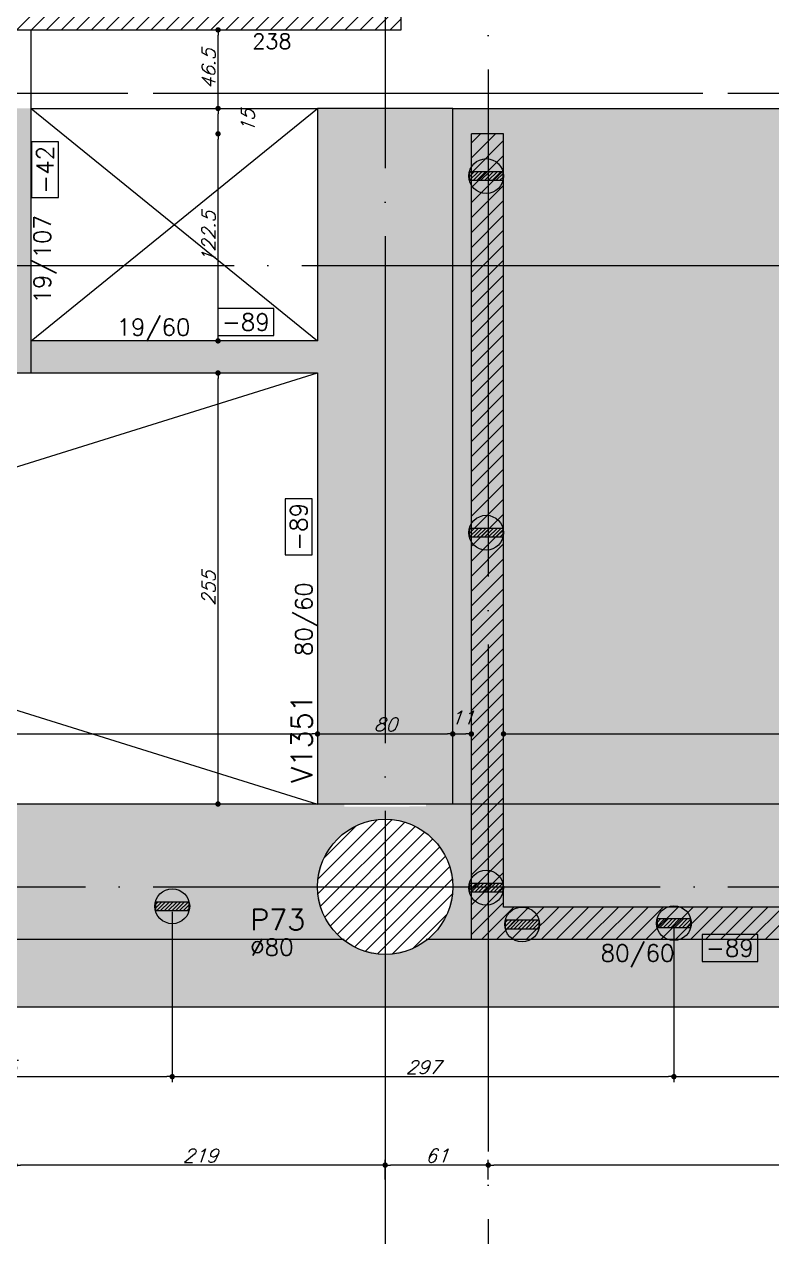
# Model space of a CAD drawing. Extents: x -5051 to 5519, y -2218 to 2282.
# Drawn here: x 1291 to 1733, y -692 to 26 of the extents above; entities that cross this region are included whole.
import ezdxf
from ezdxf.enums import TextEntityAlignment as Align

# ---------------------------------------------------------------- set-up
doc = ezdxf.new("R2010")
doc.units = 0
doc.header["$LTSCALE"] = 50
doc.header["$MEASUREMENT"] = 0
doc.linetypes.add('EIXO', pattern=[6.8, 6, -0.4, 0, -0.4])
doc.layers.get('0').update_dxf_attribs({"linetype": 'CONTINUOUS'})
doc.layers.get('DEFPOINTS').update_dxf_attribs({"linetype": 'CONTINUOUS'})
for name, color, linetype in [('71', 6, 'CONTINUOUS'), ('F-ARM', 6, 'CONTINUOUS'), ('F-COTAS', 106, 'CONTINUOUS'), ('F-COTAS ANCORAGEM', 106, 'CONTINUOUS'), ('F-DESNIVEL-8', 11, 'CONTINUOUS'), ('F-EIXO', 12, 'EIXO'), ('F-LAJES', 3, 'CONTINUOUS'), ('F-PILARES-DIM', 172, 'CONTINUOUS'), ('F-PILARES-HACH', 174, 'CONTINUOUS'), ('F-PILARES-NOME', 170, 'CONTINUOUS'), ('F-PILARES-S', 170, 'CONTINUOUS'), ('F-TEXTO', 6, 'CONTINUOUS'), ('F-VIGAS', 3, 'CONTINUOUS'), ('F-VIGAS-DIM', 2, 'CONTINUOUS'), ('F-VIGAS-NOME', 4, 'CONTINUOUS'), ('F-VÃO', 1, 'CONTINUOUS')]:
    doc.layers.add(name, color=color, linetype=linetype)
doc.layers.add('F-DESNIVEL-5', color=7, linetype='CONTINUOUS', true_color=0xadd6ff)
doc.styles.add('CP-TEXT-INCL', font='simplex.shx', dxfattribs={"oblique": 20})
doc.styles.add('MCP', font='simplex.shx')
doc.styles.add('ROMANS', font='simplex.shx')
doc.dimstyles.new('CP-COTAS-50', dxfattribs={"dimscale": 0.64, "dimtxt": 12.5, "dimasz": 5, "dimexe": 5, "dimexo": 5, "dimgap": 2.5, "dimtad": 1, "dimdec": 1, "dimdsep": 46, "dimtxsty": 'CP-TEXT-INCL', "dimblk1": 'DOT', "dimblk2": 'DOT', "dimsah": 1, "dimcen": 9, "dimclrd": 256, "dimclre": 256, "dimclrt": 256, "dimadec": 0, "dimazin": 0, "dimtfac": 1, "dimtdec": 1, "dimtmove": 2, "dimatfit": 3, "dimldrblk": 'DOT', "dimfxl": 5, "dimtolj": 1, "dimarcsym": 0})

# ---------------------------------------------------------------- blocks, each defined once
blk = doc.blocks.new('*U5')
at = {"layer": 'F-EIXO'}
blk.add_line((0, 0), (0, -2506.87), dxfattribs=at)
at = {"layer": 'F-TEXTO', "style": 'ROMANS'}
blk.add_attdef('EIXO', text='', height=17.5, rotation=360, dxfattribs=at).set_placement((0, 28.21), align=Align.MIDDLE_CENTER)
blk = doc.blocks.new('*U4')
at = {"layer": 'F-EIXO'}
blk.add_line((0, 0), (7285, 0), dxfattribs=at)
at = {"layer": 'F-TEXTO', "style": 'ROMANS'}
blk.add_attdef('EIXO', text='', height=17.5, dxfattribs=at).set_placement((-28.2072, 0), align=Align.MIDDLE_CENTER)
blk = doc.blocks.new('*U3')
at = {"layer": 'F-EIXO'}
blk.add_line((0, 0), (7197, 0), dxfattribs=at)
at = {"layer": 'F-TEXTO', "style": 'ROMANS'}
blk.add_attdef('EIXO', text='', height=17.5, dxfattribs=at).set_placement((-28.2072, 0), align=Align.MIDDLE_CENTER)
blk = doc.blocks.new('*U216')
at = {"layer": 'F-EIXO'}
blk.add_line((0, 0), (0, -2395.78), dxfattribs=at)
at = {"layer": 'F-TEXTO', "style": 'ROMANS'}
blk.add_attdef('EIXO', text='', height=17.5, rotation=360, dxfattribs=at).set_placement((0, 28.21), align=Align.MIDDLE_CENTER)
blk = doc.blocks.new('*U12')
at = {"layer": 'F-VIGAS-DIM', "color": 1}
blk.add_lwpolyline([(0, 0), (33, 0), (33, 16), (0, 16)], close=True, dxfattribs=at)
at = {"layer": 'F-VIGAS-DIM', "style": 'MCP'}
blk.add_attdef('DIM', text='', height=10, dxfattribs=at).set_placement((16.5, 8), align=Align.MIDDLE_CENTER)
blk = doc.blocks.new('_DOT')
at = {"color": 0, "linetype": 'ByBlock'}
blk.add_line((-0.5, 0), (-1, 0), dxfattribs=at)
at = {"color": 0, "linetype": 'ByBlock', "const_width": 0.5}
blk.add_lwpolyline([(-0.25, 0, 1), (0.25, 0, 1)], format="xyb", close=True, dxfattribs=at)
blk = doc.blocks.new('*D42')
at = {"layer": 'DEFPOINTS', "color": 0, "linetype": 'Continuous', "transparency": 16777216}
for p in [(1405.59, -180.5), (1405.59, -180.5), (1405.59, -435.5)]:
    blk.add_point(p, dxfattribs=at)
at = {"layer": 'F-COTAS', "linetype": 'Continuous', "lineweight": -2, "transparency": 16777216}
blk.add_line((1405.59, -432.3), (1405.59, -183.7), dxfattribs=at)
at = {"layer": 'F-COTAS', "linetype": 'Continuous', "lineweight": -2, "transparency": 16777216, "xscale": 3.2, "yscale": 3.2, "zscale": 3.2}
for p, rotation in [((1405.59, -180.5), 90), ((1405.59, -435.5), 270)]:
    blk.add_blockref('_DOT', p, dxfattribs=dict(at, rotation=rotation))
at = {"layer": 'F-COTAS', "linetype": 'Continuous', "transparency": 16777216, "insert": (1399.99, -308), "char_height": 8, "attachment_point": 5, "rotation": 90, "style": 'CP-TEXT-INCL'}
blk.add_mtext('\\A1;255', dxfattribs=at)
blk = doc.blocks.new('*D43')
at = {"layer": 'DEFPOINTS', "color": 0, "linetype": 'Continuous', "transparency": 16777216}
for p in [(1405.59, -39), (1405.59, -39), (1405.59, -161.5)]:
    blk.add_point(p, dxfattribs=at)
at = {"layer": 'F-COTAS', "linetype": 'Continuous', "lineweight": -2, "transparency": 16777216}
blk.add_line((1405.59, -158.3), (1405.59, -42.2), dxfattribs=at)
at = {"layer": 'F-COTAS', "linetype": 'Continuous', "lineweight": -2, "transparency": 16777216, "xscale": 3.2, "yscale": 3.2, "zscale": 3.2}
for p, rotation in [((1405.59, -39), 90), ((1405.59, -161.5), 270)]:
    blk.add_blockref('_DOT', p, dxfattribs=dict(at, rotation=rotation))
at = {"layer": 'F-COTAS', "linetype": 'Continuous', "transparency": 16777216, "insert": (1399.99, -100.25), "char_height": 8, "attachment_point": 5, "rotation": 90, "style": 'CP-TEXT-INCL'}
blk.add_mtext('\\A1;122.5', dxfattribs=at)
blk = doc.blocks.new('*D44')
at = {"layer": 'DEFPOINTS', "color": 0, "linetype": 'Continuous', "transparency": 16777216}
for p in [(1405.59, -24), (1405.59, -24), (1405.59, -39)]:
    blk.add_point(p, dxfattribs=at)
at = {"layer": 'F-COTAS', "linetype": 'Continuous', "lineweight": -2, "transparency": 16777216}
blk.add_line((1405.59, -35.8), (1405.59, -27.2), dxfattribs=at)
at = {"layer": 'F-COTAS', "linetype": 'Continuous', "lineweight": -2, "transparency": 16777216, "xscale": 3.2, "yscale": 3.2, "zscale": 3.2}
for p, rotation in [((1405.59, -24), 90), ((1405.59, -39), 270)]:
    blk.add_blockref('_DOT', p, dxfattribs=dict(at, rotation=rotation))
at = {"layer": 'F-COTAS', "linetype": 'Continuous', "transparency": 16777216, "insert": (1423.19, -31.5), "char_height": 8, "attachment_point": 5, "rotation": 90, "style": 'CP-TEXT-INCL'}
blk.add_mtext('\\A1;15', dxfattribs=at)
blk = doc.blocks.new('*D45')
at = {"layer": 'DEFPOINTS', "color": 0, "linetype": 'Continuous', "transparency": 16777216}
for p in [(1405.59, 22.5), (1405.59, 22.5), (1405.59, -24)]:
    blk.add_point(p, dxfattribs=at)
at = {"layer": 'F-COTAS', "linetype": 'Continuous', "lineweight": -2, "transparency": 16777216}
blk.add_line((1405.59, -20.8), (1405.59, 19.3), dxfattribs=at)
at = {"layer": 'F-COTAS', "linetype": 'Continuous', "lineweight": -2, "transparency": 16777216, "xscale": 3.2, "yscale": 3.2, "zscale": 3.2}
for p, rotation in [((1405.59, 22.5), 90), ((1405.59, -24), 270)]:
    blk.add_blockref('_DOT', p, dxfattribs=dict(at, rotation=rotation))
at = {"layer": 'F-COTAS', "linetype": 'Continuous', "transparency": 16777216, "insert": (1399.99, -0.75), "char_height": 8, "attachment_point": 5, "rotation": 90, "style": 'CP-TEXT-INCL'}
blk.add_mtext('\\A1;46.5', dxfattribs=at)
blk = doc.blocks.new('*D120')
at = {"layer": 'DEFPOINTS', "color": 0, "linetype": 'Continuous', "transparency": 16777216}
for p in [(645.5, -394.06), (1464.47, -394.06), (1464.47, -394.06)]:
    blk.add_point(p, dxfattribs=at)
at = {"layer": 'F-COTAS', "linetype": 'Continuous', "lineweight": -2, "transparency": 16777216}
blk.add_line((648.7, -394.06), (1461.27, -394.06), dxfattribs=at)
at = {"layer": 'F-COTAS', "linetype": 'Continuous', "lineweight": -2, "transparency": 16777216, "xscale": 3.2, "yscale": 3.2, "zscale": 3.2, "rotation": 180}
blk.add_blockref('_DOT', (645.5, -394.06), dxfattribs=at)
at = {"layer": 'F-COTAS', "linetype": 'Continuous', "lineweight": -2, "transparency": 16777216, "xscale": 3.2, "yscale": 3.2, "zscale": 3.2}
blk.add_blockref('_DOT', (1464.47, -394.06), dxfattribs=at)
at = {"layer": 'F-COTAS', "linetype": 'Continuous', "transparency": 16777216, "insert": (1054.98, -388.46), "char_height": 8, "attachment_point": 5, "style": 'CP-TEXT-INCL'}
blk.add_mtext('\\A1;819', dxfattribs=at)
blk = doc.blocks.new('*D121')
at = {"layer": 'DEFPOINTS', "color": 0, "linetype": 'Continuous', "transparency": 16777216}
for p in [(1464.47, -394.06), (1544.47, -394.06), (1544.47, -394.06)]:
    blk.add_point(p, dxfattribs=at)
at = {"layer": 'F-COTAS', "linetype": 'Continuous', "lineweight": -2, "transparency": 16777216}
blk.add_line((1467.67, -394.06), (1541.27, -394.06), dxfattribs=at)
at = {"layer": 'F-COTAS', "linetype": 'Continuous', "lineweight": -2, "transparency": 16777216, "xscale": 3.2, "yscale": 3.2, "zscale": 3.2, "rotation": 180}
blk.add_blockref('_DOT', (1464.47, -394.06), dxfattribs=at)
at = {"layer": 'F-COTAS', "linetype": 'Continuous', "lineweight": -2, "transparency": 16777216, "xscale": 3.2, "yscale": 3.2, "zscale": 3.2}
blk.add_blockref('_DOT', (1544.47, -394.06), dxfattribs=at)
at = {"layer": 'F-COTAS', "linetype": 'Continuous', "transparency": 16777216, "insert": (1504.47, -388.46), "char_height": 8, "attachment_point": 5, "style": 'CP-TEXT-INCL'}
blk.add_mtext('\\A1;80', dxfattribs=at)
blk = doc.blocks.new('*D122')
at = {"layer": 'DEFPOINTS', "color": 0, "linetype": 'Continuous', "transparency": 16777216}
for p in [(1544.47, -394.06), (1555.5, -394.06), (1555.5, -394.06)]:
    blk.add_point(p, dxfattribs=at)
at = {"layer": 'F-COTAS', "linetype": 'Continuous', "lineweight": -2, "transparency": 16777216}
blk.add_line((1547.67, -394.06), (1552.3, -394.06), dxfattribs=at)
at = {"layer": 'F-COTAS', "linetype": 'Continuous', "lineweight": -2, "transparency": 16777216, "xscale": 3.2, "yscale": 3.2, "zscale": 3.2, "rotation": 180}
blk.add_blockref('_DOT', (1544.47, -394.06), dxfattribs=at)
at = {"layer": 'F-COTAS', "linetype": 'Continuous', "lineweight": -2, "transparency": 16777216, "xscale": 3.2, "yscale": 3.2, "zscale": 3.2}
blk.add_blockref('_DOT', (1555.5, -394.06), dxfattribs=at)
at = {"layer": 'F-COTAS', "linetype": 'Continuous', "transparency": 16777216, "insert": (1549.98, -384.46), "char_height": 8, "attachment_point": 5, "style": 'CP-TEXT-INCL'}
blk.add_mtext('\\A1;11', dxfattribs=at)
blk = doc.blocks.new('*D123')
at = {"layer": 'DEFPOINTS', "color": 0, "linetype": 'Continuous', "transparency": 16777216}
for p in [(1574.5, -394.06), (2156, -394.06), (2156, -394.06)]:
    blk.add_point(p, dxfattribs=at)
at = {"layer": 'F-COTAS', "linetype": 'Continuous', "lineweight": -2, "transparency": 16777216}
blk.add_line((1577.7, -394.06), (2152.8, -394.06), dxfattribs=at)
at = {"layer": 'F-COTAS', "linetype": 'Continuous', "lineweight": -2, "transparency": 16777216, "xscale": 3.2, "yscale": 3.2, "zscale": 3.2, "rotation": 180}
blk.add_blockref('_DOT', (1574.5, -394.06), dxfattribs=at)
at = {"layer": 'F-COTAS', "linetype": 'Continuous', "lineweight": -2, "transparency": 16777216, "xscale": 3.2, "yscale": 3.2, "zscale": 3.2}
blk.add_blockref('_DOT', (2156, -394.06), dxfattribs=at)
at = {"layer": 'F-COTAS', "linetype": 'Continuous', "transparency": 16777216, "insert": (1865.25, -388.46), "char_height": 8, "attachment_point": 5, "style": 'CP-TEXT-INCL'}
blk.add_mtext('\\A1;581.5', dxfattribs=at)
blk = doc.blocks.new('PONTO ANCORAGEM_EST')
at = {"layer": 'F-ARM'}
h = blk.add_hatch(dxfattribs=at)
h.set_pattern_fill('ANSI31', color=2, scale=0.5)
h.set_pattern_definition([(45, (0, 0), (-1.122532, 1.122532), [])])
h.paths.add_polyline_path([(-1159.55, 5937.09), (-1179.55, 5937.09), (-1179.55, 5932.09), (-1159.55, 5932.09)])
at = {"layer": 'F-ARM', "color": 3, "elevation": 0}
blk.add_lwpolyline([(-1179.55, 5932.09), (-1159.55, 5932.09), (-1159.55, 5937.09), (-1179.55, 5937.09)], close=True, dxfattribs=at)
at = {"layer": 'F-ARM', "color": 3}
blk.add_circle((-1169.55, 5934.59, 0), 10.31, dxfattribs=at)
blk = doc.blocks.new('*D425')
at = {"layer": 'DEFPOINTS', "color": 0, "linetype": 'Continuous', "transparency": 16777216}
for p in [(-3549.5, -555.5), (3262.5, -555.5), (3262.5, -715.86)]:
    blk.add_point(p, dxfattribs=at)
at = {"layer": 'F-COTAS', "linetype": 'Continuous', "lineweight": -2, "transparency": 16777216}
for p, q in [((-3549.5, -558.7), (-3549.5, -719.06)), ((3262.5, -558.7), (3262.5, -719.06)), ((-3546.3, -715.86), (3259.3, -715.86))]:
    blk.add_line(p, q, dxfattribs=at)
at = {"layer": 'F-COTAS', "linetype": 'Continuous', "lineweight": -2, "transparency": 16777216, "xscale": 3.2, "yscale": 3.2, "zscale": 3.2, "rotation": 180}
blk.add_blockref('_DOT', (-3549.5, -715.86), dxfattribs=at)
at = {"layer": 'F-COTAS', "linetype": 'Continuous', "lineweight": -2, "transparency": 16777216, "xscale": 3.2, "yscale": 3.2, "zscale": 3.2}
blk.add_blockref('_DOT', (3262.5, -715.86), dxfattribs=at)
at = {"layer": 'F-COTAS', "linetype": 'Continuous', "transparency": 16777216, "insert": (-143.5, -710.26), "char_height": 8, "attachment_point": 5, "style": 'CP-TEXT-INCL'}
blk.add_mtext('\\A1;6812', dxfattribs=at)
blk = doc.blocks.new('*D431')
at = {"layer": 'DEFPOINTS', "color": 0, "linetype": 'Continuous', "transparency": 16777216}
for p in [(1565.5, -649.15), (1565.5, -660.8), (2057.5, -660.8)]:
    blk.add_point(p, dxfattribs=at)
at = {"layer": 'F-COTAS', "linetype": 'Continuous', "lineweight": -2, "transparency": 16777216}
for p, q in [((1565.5, -657.6), (1565.5, -645.95)), ((2054.3, -649.15), (1568.7, -649.15)), ((2057.5, -657.6), (2057.5, -645.95))]:
    blk.add_line(p, q, dxfattribs=at)
at = {"layer": 'F-COTAS', "linetype": 'Continuous', "lineweight": -2, "transparency": 16777216, "xscale": 3.2, "yscale": 3.2, "zscale": 3.2, "rotation": 180}
blk.add_blockref('_DOT', (1565.5, -649.15), dxfattribs=at)
at = {"layer": 'F-COTAS', "linetype": 'Continuous', "lineweight": -2, "transparency": 16777216, "xscale": 3.2, "yscale": 3.2, "zscale": 3.2}
blk.add_blockref('_DOT', (2057.5, -649.15), dxfattribs=at)
at = {"layer": 'F-COTAS', "linetype": 'Continuous', "transparency": 16777216, "insert": (1811.5, -643.55), "char_height": 8, "attachment_point": 5, "style": 'CP-TEXT-INCL'}
blk.add_mtext('\\A1;492', dxfattribs=at)
blk = doc.blocks.new('*D432')
at = {"layer": 'DEFPOINTS', "color": 0, "linetype": 'Continuous', "transparency": 16777216}
for p in [(1504.5, -649.15), (1504.5, -660.8), (1565.5, -660.8)]:
    blk.add_point(p, dxfattribs=at)
at = {"layer": 'F-COTAS', "linetype": 'Continuous', "lineweight": -2, "transparency": 16777216}
for p, q in [((1504.5, -657.6), (1504.5, -645.95)), ((1562.3, -649.15), (1507.7, -649.15)), ((1565.5, -657.6), (1565.5, -645.95))]:
    blk.add_line(p, q, dxfattribs=at)
at = {"layer": 'F-COTAS', "linetype": 'Continuous', "lineweight": -2, "transparency": 16777216, "xscale": 3.2, "yscale": 3.2, "zscale": 3.2, "rotation": 180}
blk.add_blockref('_DOT', (1504.5, -649.15), dxfattribs=at)
at = {"layer": 'F-COTAS', "linetype": 'Continuous', "lineweight": -2, "transparency": 16777216, "xscale": 3.2, "yscale": 3.2, "zscale": 3.2}
blk.add_blockref('_DOT', (1565.5, -649.15), dxfattribs=at)
at = {"layer": 'F-COTAS', "linetype": 'Continuous', "transparency": 16777216, "insert": (1535, -643.55), "char_height": 8, "attachment_point": 5, "style": 'CP-TEXT-INCL'}
blk.add_mtext('\\A1;61', dxfattribs=at)
blk = doc.blocks.new('*D433')
at = {"layer": 'DEFPOINTS', "color": 0, "linetype": 'Continuous', "transparency": 16777216}
for p in [(1285.5, -649.15), (1285.5, -660.8), (1504.5, -660.8)]:
    blk.add_point(p, dxfattribs=at)
at = {"layer": 'F-COTAS', "linetype": 'Continuous', "lineweight": -2, "transparency": 16777216}
for p, q in [((1285.5, -657.6), (1285.5, -645.95)), ((1501.3, -649.15), (1288.7, -649.15)), ((1504.5, -657.6), (1504.5, -645.95))]:
    blk.add_line(p, q, dxfattribs=at)
at = {"layer": 'F-COTAS', "linetype": 'Continuous', "lineweight": -2, "transparency": 16777216, "xscale": 3.2, "yscale": 3.2, "zscale": 3.2, "rotation": 180}
blk.add_blockref('_DOT', (1285.5, -649.15), dxfattribs=at)
at = {"layer": 'F-COTAS', "linetype": 'Continuous', "lineweight": -2, "transparency": 16777216, "xscale": 3.2, "yscale": 3.2, "zscale": 3.2}
blk.add_blockref('_DOT', (1504.5, -649.15), dxfattribs=at)
at = {"layer": 'F-COTAS', "linetype": 'Continuous', "transparency": 16777216, "insert": (1395, -643.55), "char_height": 8, "attachment_point": 5, "style": 'CP-TEXT-INCL'}
blk.add_mtext('\\A1;219', dxfattribs=at)
blk = doc.blocks.new('*D489')
at = {"layer": 'DEFPOINTS', "color": 0, "linetype": 'Continuous', "transparency": 16777216}
for p in [(1173.5, -496), (1378.5, -496), (1378.5, -596.81)]:
    blk.add_point(p, dxfattribs=at)
at = {"layer": 'F-COTAS ANCORAGEM', "linetype": 'Continuous', "lineweight": -2, "transparency": 16777216}
for p, q in [((1173.5, -499.2), (1173.5, -600.01)), ((1378.5, -499.2), (1378.5, -600.01)), ((1176.7, -596.81), (1375.3, -596.81))]:
    blk.add_line(p, q, dxfattribs=at)
at = {"layer": 'F-COTAS ANCORAGEM', "linetype": 'Continuous', "lineweight": -2, "transparency": 16777216, "xscale": 3.2, "yscale": 3.2, "zscale": 3.2, "rotation": 180}
blk.add_blockref('_DOT', (1173.5, -596.81), dxfattribs=at)
at = {"layer": 'F-COTAS ANCORAGEM', "linetype": 'Continuous', "lineweight": -2, "transparency": 16777216, "xscale": 3.2, "yscale": 3.2, "zscale": 3.2}
blk.add_blockref('_DOT', (1378.5, -596.81), dxfattribs=at)
at = {"layer": 'F-COTAS ANCORAGEM', "linetype": 'Continuous', "transparency": 16777216, "insert": (1276, -591.21), "char_height": 8, "attachment_point": 5, "style": 'CP-TEXT-INCL'}
blk.add_mtext('\\A1;205', dxfattribs=at)
blk = doc.blocks.new('*D490')
at = {"layer": 'DEFPOINTS', "color": 0, "linetype": 'Continuous', "transparency": 16777216}
for p in [(1378.5, -496), (1675.33, -506), (1675.33, -596.81)]:
    blk.add_point(p, dxfattribs=at)
at = {"layer": 'F-COTAS ANCORAGEM', "linetype": 'Continuous', "lineweight": -2, "transparency": 16777216}
for p, q in [((1378.5, -499.2), (1378.5, -600.01)), ((1675.33, -509.2), (1675.33, -600.01)), ((1381.7, -596.81), (1672.13, -596.81))]:
    blk.add_line(p, q, dxfattribs=at)
at = {"layer": 'F-COTAS ANCORAGEM', "linetype": 'Continuous', "lineweight": -2, "transparency": 16777216, "xscale": 3.2, "yscale": 3.2, "zscale": 3.2, "rotation": 180}
blk.add_blockref('_DOT', (1378.5, -596.81), dxfattribs=at)
at = {"layer": 'F-COTAS ANCORAGEM', "linetype": 'Continuous', "lineweight": -2, "transparency": 16777216, "xscale": 3.2, "yscale": 3.2, "zscale": 3.2}
blk.add_blockref('_DOT', (1675.33, -596.81), dxfattribs=at)
at = {"layer": 'F-COTAS ANCORAGEM', "linetype": 'Continuous', "transparency": 16777216, "insert": (1526.92, -591.21), "char_height": 8, "attachment_point": 5, "style": 'CP-TEXT-INCL'}
blk.add_mtext('\\A1;297', dxfattribs=at)
blk = doc.blocks.new('*D491')
at = {"layer": 'DEFPOINTS', "color": 0, "linetype": 'Continuous', "transparency": 16777216}
for p in [(1675.33, -506), (1883.33, -506), (1883.33, -596.81)]:
    blk.add_point(p, dxfattribs=at)
at = {"layer": 'F-COTAS ANCORAGEM', "linetype": 'Continuous', "lineweight": -2, "transparency": 16777216}
for p, q in [((1675.33, -509.2), (1675.33, -600.01)), ((1883.33, -509.2), (1883.33, -600.01)), ((1678.53, -596.81), (1880.13, -596.81))]:
    blk.add_line(p, q, dxfattribs=at)
at = {"layer": 'F-COTAS ANCORAGEM', "linetype": 'Continuous', "lineweight": -2, "transparency": 16777216, "xscale": 3.2, "yscale": 3.2, "zscale": 3.2, "rotation": 180}
blk.add_blockref('_DOT', (1675.33, -596.81), dxfattribs=at)
at = {"layer": 'F-COTAS ANCORAGEM', "linetype": 'Continuous', "lineweight": -2, "transparency": 16777216, "xscale": 3.2, "yscale": 3.2, "zscale": 3.2}
blk.add_blockref('_DOT', (1883.33, -596.81), dxfattribs=at)
at = {"layer": 'F-COTAS ANCORAGEM', "linetype": 'Continuous', "transparency": 16777216, "insert": (1779.33, -591.21), "char_height": 8, "attachment_point": 5, "style": 'CP-TEXT-INCL'}
blk.add_mtext('\\A1;208', dxfattribs=at)

msp = doc.modelspace()

# ---------------------------------------------------------------- hatches: boundary and pattern name
at = {"layer": '71', "linetype": 'Continuous'}
h = msp.add_hatch(dxfattribs=at)
h.set_pattern_fill('ANSI31', color=1, scale=50)
h.paths.add_polyline_path([(2175, -256.5), (3259.3, -256.5), (3259.3, -39), (3240.3, -39), (3240.3, -237.5), (2156, -237.5), (2156, -496.5), (1574.5, -496.5), (1574.5, -39), (1555.5, -39), (1555.5, -515.5), (2175, -515.5)])
at = {"layer": 'F-DESNIVEL-8', "linetype": 'Continuous'}
h = msp.add_hatch(color=256, dxfattribs=at)
h.dxf.hatch_style = 1
edge = h.paths.add_edge_path()
edge.add_arc((601.834, -482.474), 43.44, 297.909042, 436.24471)
edge.add_line((612.163, -440.279), (3234.5, -430.721))
edge.add_line((3234.5, -430.721), (3234.5, -512.73))
edge.add_line((3234.5, -512.73), (2263.338, -512.73))
edge.add_arc((2235, -484.5), 40, 315.109537, 584.890463)
edge.add_line((2206.662, -512.73), (1532.838, -512.73))
edge.add_arc((1504.5, -484.5), 40, 315.109537, 584.890463)
edge.add_line((1476.162, -512.73), (622.167, -520.862))
edge = h.paths.add_edge_path()
edge.add_arc((605.5, -484.5), 40, 100.00695, 246.465637)
edge.add_line((589.528, -521.173), (385.558, -523.115))
edge.add_line((385.558, -523.115), (385.558, -445.885))
edge.add_line((385.558, -445.885), (598.549, -445.109))
at = {"layer": 'F-PILARES-HACH', "linetype": 'Continuous'}
h = msp.add_hatch(dxfattribs=at)
h.set_pattern_fill('ANSI31', color=256, scale=50, style=0)
h.paths.add_polyline_path([(1276, 22.5), (1514, 22.5), (1514, 46.5), (1295, 46.5), (1295, 493.5), (1276, 493.5)], flags=16)
h = msp.add_hatch(dxfattribs=at)
h.set_pattern_fill('ANSI31', color=256, scale=50, style=0)
edge = h.paths.add_edge_path()
edge.add_arc((2235, -484.5), 40, 0, 360)
edge = h.paths.add_edge_path()
edge.add_arc((1504.5, -484.5), 40, 0, 360)
edge = h.paths.add_edge_path()
edge.add_arc((605.5, -484.5), 40, 0, 360)
edge = h.paths.add_edge_path()
edge.add_arc((-209.5, -484.5), 40, 0, 360)
edge = h.paths.add_edge_path()
edge.add_arc((-1259.5, -484.5), 40, 0, 360)

# ---------------------------------------------------------------- linework, layer by layer
at = {"layer": '71', "color": 2, "linetype": 'Continuous'}
for p, q in [((1574.5, -39), (1555.5, -39)), ((1555.5, -515.5), (1555.5, -39)), ((1574.5, -496.5), (1574.5, -39)), ((2156, -496.5), (1574.5, -496.5)), ((1555.5, -515.5), (2175, -515.5))]:
    msp.add_line(p, q, dxfattribs=at)
at = {"layer": 'F-DESNIVEL-5', "linetype": 'Continuous'}
for points in [[(1295, -180.5), (1295, -24), (1276, -24)], [(1295, -180.5), (1276, -24), (1276, -180.5)], [(1295, -180.5), (1276, -180.5), (1295, -180.5)]]:
    msp.add_solid(points, dxfattribs=at)
at = {"layer": 'F-DESNIVEL-8', "linetype": 'Continuous'}
for points in [[(1544.47, -171), (1544.47, -24), (1464.47, -24)], [(1544.47, -171), (1464.47, -24), (1464.47, -171)], [(2134.5, -24), (1544.47, -24), (1544.47, -171)], [(2134.5, -24), (1544.47, -171), (2134.5, -24)], [(2134.5, -24), (1544.47, -171), (1544.47, -435.5)], [(2134.5, -24), (1544.47, -435.5), (2134.5, -24)], [(2134.5, -24), (1544.47, -435.5), (2194.97, -435.5)], [(1295, -180.5), (1464.47, -180.5), (1464.47, -161.5)], [(1295, -180.5), (1464.47, -161.5), (1295, -161.5)], [(1544.47, -435.5), (1544.47, -171), (1464.47, -171)], [(1544.47, -435.5), (1464.47, -171), (1464.47, -435.5)], [(1544.47, -171), (1464.47, -171), (1544.47, -171)], [(1480.28, -435.5), (629.72, -435.5), (633.856, -456.144)], [(1480.28, -435.5), (633.856, -456.144), (642.549, -469.154)], [(1480.28, -435.5), (642.549, -469.154), (645.602, -484.5)], [(1480.28, -435.5), (645.602, -484.5), (1467.451, -469.154)], [(1544.47, -435.5), (1464.47, -435.5), (1544.47, -435.5)], [(1480.28, -435.5), (1467.451, -469.154), (1476.144, -456.144)], [(1480.28, -435.5), (1476.144, -456.144), (1480.28, -453.38)], [(2210.78, -435.5), (1528.72, -435.5), (1528.72, -453.38)], [(2210.78, -435.5), (1528.72, -453.38), (1532.856, -456.144)], [(2210.78, -435.5), (1532.856, -456.144), (1541.549, -469.154)], [(2210.78, -435.5), (1541.549, -469.154), (1544.602, -484.5)], [(2210.78, -435.5), (1544.602, -484.5), (2197.951, -469.154)], [(645.602, -484.5), (1464.398, -484.5), (1467.451, -469.154)], [(1544.602, -484.5), (2194.898, -484.5), (2197.951, -469.154)], [(645.602, -484.5), (642.549, -499.846), (1480.1, -515.5)], [(645.602, -484.5), (1480.1, -515.5), (1476.144, -512.856)], [(645.602, -484.5), (1476.144, -512.856), (1467.451, -499.846)], [(645.602, -484.5), (1467.451, -499.846), (1464.398, -484.5)], [(1544.602, -484.5), (1541.549, -499.846), (2210.6, -515.5)], [(1544.602, -484.5), (2210.6, -515.5), (2206.644, -512.856)], [(1544.602, -484.5), (2206.644, -512.856), (2197.951, -499.846)], [(1544.602, -484.5), (2197.951, -499.846), (2194.898, -484.5)], [(633.856, -512.856), (1480.1, -515.5), (642.549, -499.846)], [(1532.856, -512.856), (2210.6, -515.5), (1541.549, -499.846)], [(1504.5, -555.5), (629.72, -515.5), (620.807, -521.455)], [(1504.5, -555.5), (1480.28, -515.5), (629.72, -515.5)], [(1504.5, -555.5), (629.72, -515.5), (1504.5, -555.5)], [(633.856, -512.856), (629.9, -515.5), (1480.1, -515.5)], [(1504.5, -555.5), (1489.193, -521.455), (1480.28, -515.5)], [(1504.5, -555.5), (1480.28, -515.5), (1504.5, -555.5)], [(2236, -555.5), (1528.72, -515.5), (1519.807, -521.455)], [(2236, -555.5), (2210.78, -515.5), (1528.72, -515.5)], [(2236, -555.5), (1528.72, -515.5), (2236, -555.5)], [(1532.856, -512.856), (1528.9, -515.5), (2210.6, -515.5)], [(1504.5, -555.5), (620.807, -521.455), (605.5, -555.5)], [(1504.5, -555.5), (620.807, -521.455), (1504.5, -555.5)], [(1504.5, -555.5), (1504.5, -524.5), (1489.193, -521.455)], [(1504.5, -555.5), (1489.193, -521.455), (1504.5, -555.5)], [(2236, -555.5), (1519.807, -521.455), (1504.5, -524.5)], [(2236, -555.5), (1519.807, -521.455), (2236, -555.5)], [(2236, -555.5), (1504.5, -524.5), (2236, -555.5)], [(2236, -555.5), (1504.5, -524.5), (1504.5, -555.5)], [(1504.5, -555.5), (605.5, -555.5), (1504.5, -555.5)], [(2236, -555.5), (1504.5, -555.5), (2236, -555.5)]]:
    msp.add_solid(points, dxfattribs=at)
at = {"layer": 'F-EIXO'}
msp.add_line((-3709.089, -15), (3550.572, -15), dxfattribs=at)
at = {"layer": 'F-LAJES', "linetype": 'Continuous'}
for p, q in [((1504.5, -524.5), (1504.5, -555.5)), ((-3549.5, -555.5), (3259.5, -555.5))]:
    msp.add_line(p, q, dxfattribs=at)
at = {"layer": 'F-PILARES-S', "linetype": 'Continuous'}
msp.add_lwpolyline([(1276, 22.5), (1514, 22.5), (1514, 46.5), (1295, 46.5), (1295, 493.5), (1276, 493.5), (1276, 22.5)], dxfattribs=at)
msp.add_circle((1504.5, -484.5), 40, dxfattribs=at)
at = {"layer": 'F-VIGAS'}
for points in [[(1295, -24), (1295, 22.5)], [(1295, -24), (1295, 22.5)], [(1295, -24), (1464.47, -24)], [(1295, -180.5), (1295, -24)], [(1544.47, -24), (1464.47, -24)], [(1464.47, -24), (1464.47, -161.5)], [(1544.47, -24), (2134.5, -24)], [(1544.47, -171), (1544.47, -24)], [(1464.47, -161.5), (1295, -161.5)], [(1544.47, -435.5), (1544.47, -171)], [(1285.5, -180.5), (1464.47, -180.5)], [(1464.47, -180.5), (1464.47, -435.5)], [(1464.47, -435.5), (645.5, -435.5)], [(1544.47, -435.5), (1464.47, -435.5)], [(2194.97, -435.5), (1544.47, -435.5)], [(629.72, -515.5), (1480.28, -515.5)], [(1528.72, -515.5), (2210.78, -515.5)]]:
    msp.add_lwpolyline(points, dxfattribs=at)
at = {"layer": 'F-VÃO'}
for p, q in [((1295, -161.5), (1464.47, -24)), ((1295, -24), (1464.47, -161.5)), ((645.5, -435.5), (1464.47, -180.5)), ((645.5, -180.5), (1464.47, -435.5))]:
    msp.add_line(p, q, dxfattribs=at)

# ---------------------------------------------------------------- block references
at = {"layer": 'F-ARM'}
for p in [(2733.803, -5998.595, 0), (2733.803, -6209.595, 0), (2733.803, -6419.595, 0), (2548.053, -6430.595, 0), (2755.053, -6441.345, 0), (2844.883, -6440.595, 0)]:
    msp.add_blockref('PONTO ANCORAGEM_EST', p, dxfattribs=at)
at = {"layer": 'F-EIXO', "linetype": 'Continuous'}
for name, p in [('*U5', (1565.5, 1699.509)), ('*U216', (1504.5, 1601.024)), ('*U4', (-3734.274, -15)), ('*U4', (-3734.274, -15)), ('*U3', (-3646.32, -117)), ('*U4', (-3734.274, -484.5))]:
    msp.add_blockref(name, p, dxfattribs=at)
at = {"layer": 'F-VIGAS-DIM', "linetype": 'Continuous', "rotation": 90}
for p, values in [((1311.247, -76.732), {'DIM': '-42'}), ((1461.345, -288), {'DIM': '-89'})]:
    msp.add_blockref('*U12', p, dxfattribs=at).add_auto_attribs(values)
at = {"layer": 'F-VIGAS-DIM', "linetype": 'Continuous'}
for p in [(1405.552, -158.375), (1691.97, -528.711)]:
    msp.add_blockref('*U12', p, dxfattribs=at).add_auto_attribs({'DIM': '-89'})

# ---------------------------------------------------------------- texts
at = {"layer": 'F-PILARES-DIM', "linetype": 'Continuous', "style": 'MCP'}
for s, height, p in [('238', 9, (1425.887, 11.25)), ('%%c80', 10, (1424.592, -525.215))]:
    msp.add_text(s, height=height, dxfattribs=at).set_placement(p)
at = {"layer": 'F-PILARES-NOME', "linetype": 'Continuous', "style": 'MCP'}
msp.add_text('P73', height=12.5, dxfattribs=at).set_placement((1424.592, -510.215))
at = {"layer": 'F-VIGAS-DIM', "linetype": 'Continuous', "style": 'MCP'}
for s, p in [('19/107', (1306.62, -139.394)), ('80/60', (1461.345, -348))]:
    msp.add_text(s, height=10, rotation=90, dxfattribs=at).set_placement(p)
for s, p in [('19/60', (1345.552, -158.375)), ('80/60', (1631.97, -528.711))]:
    msp.add_text(s, height=10, dxfattribs=at).set_placement(p)
at = {"layer": 'F-VIGAS-NOME', "linetype": 'Continuous', "style": 'MCP'}
msp.add_text('V1351', height=12.5, rotation=90, dxfattribs=at).set_placement((1461.345, -423))

# ---------------------------------------------------------------- dimensions: what is measured, and where the dimension line sits
at = {"layer": 'F-COTAS', "linetype": 'Continuous'}
for base, p1, p2, angle, picture, middle in [((1405.592, 22.5), (1405.592, -24), (1405.592, 22.5), 270, '*D45', (1399.992, -0.75)), ((1405.592, -24), (1405.592, -39), (1405.592, -24), 270, '*D44', (1423.192, -31.5)), ((1405.592, -39), (1405.592, -161.5), (1405.592, -39), 270, '*D43', (1399.992, -100.25)), ((1405.592, -180.5), (1405.592, -435.5), (1405.592, -180.5), 270, '*D42', (1399.992, -308)), ((1555.5, -394.06), (1544.47, -394.06), (1555.5, -394.06), 180, '*D122', (1549.985, -384.46)), ((1464.47, -394.06), (645.5, -394.06), (1464.47, -394.06), 180, '*D120', (1054.985, -388.46)), ((1544.47, -394.06), (1464.47, -394.06), (1544.47, -394.06), 180, '*D121', (1504.47, -388.46)), ((2156, -394.06), (1574.5, -394.06), (2156, -394.06), 180, '*D123', (1865.25, -388.46))]:
    dim = msp.add_linear_dim(base=base, p1=p1, p2=p2, angle=angle, dimstyle='CP-COTAS-50', dxfattribs=at)
    dim.commit()
    dim.dimension.update_dxf_attribs({"geometry": picture, "text_midpoint": middle})
for base, p1, p2, picture, middle in [((3262.5, -715.861), (-3549.5, -555.5), (3262.5, -555.5), '*D425', (-143.5, -710.261)), ((1285.5, -649.146), (1504.5, -660.8), (1285.5, -660.8), '*D433', (1395, -643.546)), ((1504.5, -649.146), (1565.5, -660.8), (1504.5, -660.8), '*D432', (1535, -643.546)), ((1565.5, -649.146), (2057.5, -660.8), (1565.5, -660.8), '*D431', (1811.5, -643.546))]:
    dim = msp.add_linear_dim(base=base, p1=p1, p2=p2, dimstyle='CP-COTAS-50', dxfattribs=at)
    dim.commit()
    dim.dimension.update_dxf_attribs({"geometry": picture, "text_midpoint": middle})
at = {"layer": 'F-COTAS ANCORAGEM', "linetype": 'Continuous'}
for base, p1, p2, picture, middle in [((1378.5, -596.814), (1173.5, -496), (1378.5, -496), '*D489', (1276, -591.214)), ((1675.33, -596.814), (1378.5, -496), (1675.33, -506), '*D490', (1526.915, -591.214)), ((1883.33, -596.814), (1675.33, -506), (1883.33, -506), '*D491', (1779.33, -591.214))]:
    dim = msp.add_linear_dim(base=base, p1=p1, p2=p2, dimstyle='CP-COTAS-50', override={"dimdec": 0, "dimfxl": 7.5}, dxfattribs=at)
    dim.commit()
    dim.dimension.update_dxf_attribs({"geometry": picture, "text_midpoint": middle})

doc.saveas('drawing.dxf')
